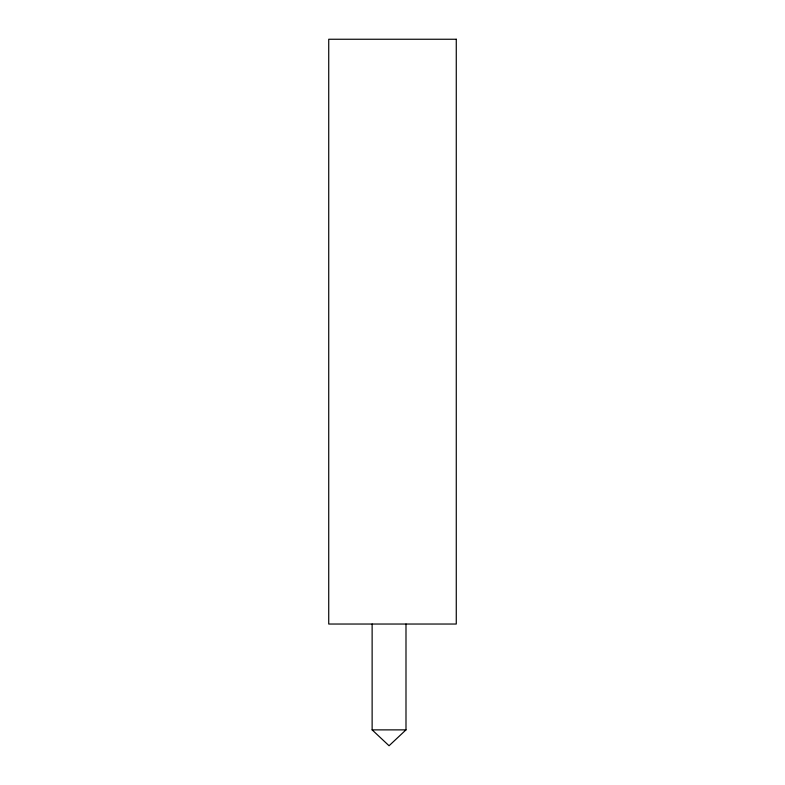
<?xml version="1.0" encoding="UTF-8"?>
<svg xmlns="http://www.w3.org/2000/svg" width="785" height="785" viewBox="0 0 785 785"><rect width="100%" height="100%" fill="white"/><g stroke="black" fill="none" stroke-linecap="round" stroke-linejoin="round"><path stroke-width="1.18" d="M405.992 624.036L405.992 729.873L389.056 745.75L372.129 729.873L372.129 624.036M372.129 729.873L405.992 729.873M456.271 39.25L328.729 39.25L328.729 624.036L456.271 624.036L456.271 39.25"/></g></svg>
